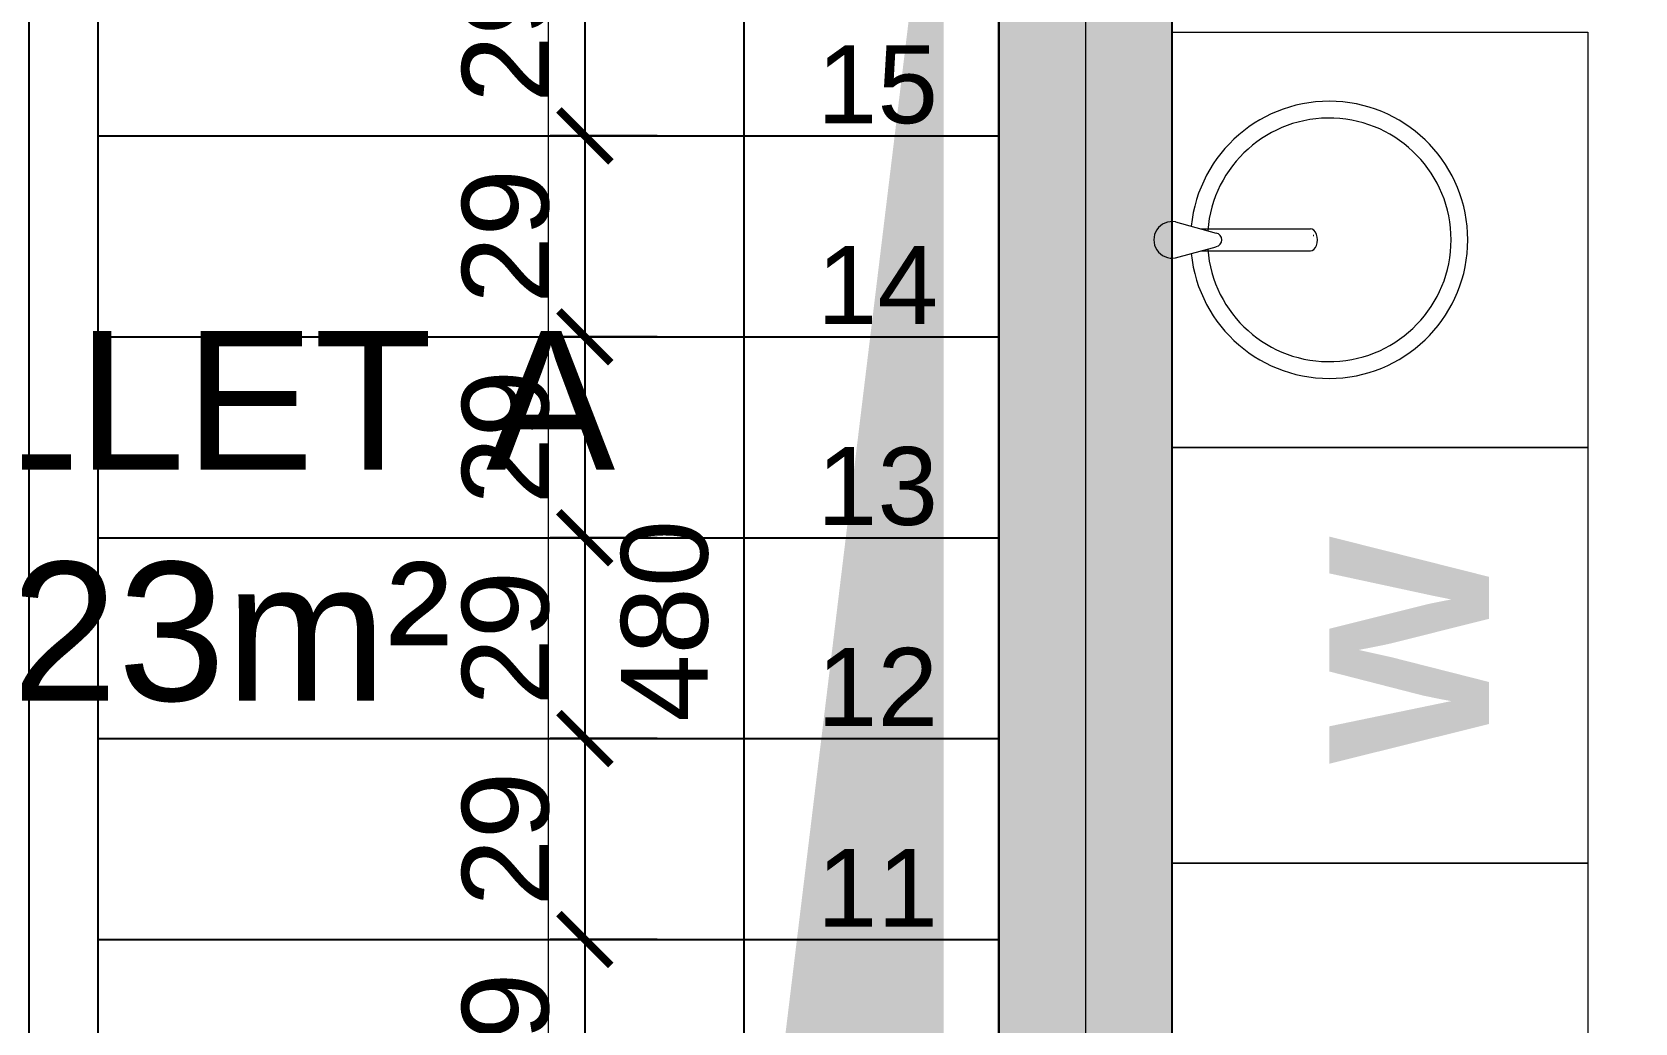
# Model space of a CAD drawing. Header units: centimetres. Extents: x 86156 to 91557, y -55119 to -48172.
# Drawn here: x 88044.2 to 88275.5, y -51830.4 to -51687.4 of the extents above; entities that cross this region are included whole.
import ezdxf

# ---------------------------------------------------------------- set-up
doc = ezdxf.new("R2010")
doc.units = ezdxf.units.CM
doc.header["$LTSCALE"] = 50
doc.header["$MEASUREMENT"] = 0
doc.linetypes.add('CONTINU', pattern=[0])
doc.layers.get('0').update_dxf_attribs({"color": 8})
for name, color, linetype, lineweight in [('ARCHITECTE', 252, 'Continuous', 13), ('BETON HACHURE', 253, 'Continuous', 13), ('CONSOLE ISOL.', 214, 'Continuous', 15), ('mobilimi', 8, 'Continuous', 9), ('WINDOWS', 21, 'Continuous', 5)]:
    doc.layers.add(name, color=color, linetype=linetype, lineweight=lineweight)
for name, color, linetype in [('BETON COUPE', 3, 'CONTINU'), ('BETON TRAME', 252, 'Continuous'), ('BETON VU', 2, 'Continuous'), ('BORD', 5, 'Continuous'), ('COTE 50ème', 1, 'Continuous'), ('OMBRE', 253, 'Continuous'), ('TEXTE', 7, 'Continuous')]:
    doc.layers.add(name, color=color, linetype=linetype)
doc.styles.add('RS_TEXT_1.50', font='arial.ttf', dxfattribs={"height": 12.5})
doc.styles.add('RS_TXT_50', font='arial.ttf', dxfattribs={"height": 12.5})
doc.dimstyles.new('RS_50CM_LINEAIRE', dxfattribs={"dimscale": 5, "dimtxt": 12.5, "dimasz": 1.5, "dimexe": 1, "dimexo": 2.5, "dimgap": 1, "dimtad": 1, "dimdec": 1, "dimrnd": 0.5, "dimdsep": 46, "dimtxsty": 'RS_TXT_50', "dimblk1": 'ARCHTICK', "dimblk2": 'ARCHTICK', "dimsah": 1, "dimcen": 2.5, "dimdle": 1, "dimclrt": 4, "dimadec": 0, "dimazin": 2, "dimtfac": 1, "dimtdec": 1, "dimtix": 1, "dimtmove": 2, "dimatfit": 3, "dimfxl": 1, "dimtolj": 1, "dimtzin": 0, "dimarcsym": 0})

# ---------------------------------------------------------------- blocks, each defined once
blk = doc.blocks.new('_ArchTick')
at = {"color": 0, "linetype": 'ByBlock', "const_width": 0.15}
blk.add_lwpolyline([(-0.5, -0.5), (0.5, 0.5)], dxfattribs=at)
blk = doc.blocks.new('*D1589')
at = {"layer": 'COTE 50ème', "color": 0, "lineweight": -2, "ltscale": 0.5, "transparency": 16777216}
for p, q in [((88146.94, -51527.37), (88146.94, -52017.37)), ((88171.25, -51532.37), (88141.94, -51532.37)), ((88151.25, -52012.37), (88141.94, -52012.37))]:
    blk.add_line(p, q, dxfattribs=at)
at = {"layer": 'Defpoints', "color": 0, "ltscale": 0.5, "transparency": 16777216}
for p in [(88183.75, -51532.37), (88146.94, -52012.37), (88163.75, -52012.37)]:
    blk.add_point(p, dxfattribs=at)
at = {"layer": 'COTE 50ème', "color": 0, "lineweight": -2, "ltscale": 0.5, "transparency": 16777216, "xscale": 7.5, "yscale": 7.5, "zscale": 7.5}
for p, rotation in [((88146.94, -51532.37), 90), ((88146.94, -52012.37), 270)]:
    blk.add_blockref('_ArchTick', p, dxfattribs=dict(at, rotation=rotation))
at = {"layer": 'COTE 50ème', "color": 4, "lineweight": 5, "ltscale": 0.5, "transparency": 16777216, "insert": (88135.56, -51772.37), "char_height": 12.5, "attachment_point": 5, "rotation": 90, "style": 'RS_TXT_50'}
blk.add_mtext('\\A1;480', dxfattribs=at)
blk = doc.blocks.new('*D1593')
at = {"layer": 'COTE 50ème', "color": 0, "lineweight": -2, "ltscale": 0.5, "transparency": 16777216}
for p, q in [((88123.99, -51668.37), (88123.99, -51707.37)), ((88134.44, -51673.37), (88118.99, -51673.37)), ((88134.44, -51702.37), (88118.99, -51702.37))]:
    blk.add_line(p, q, dxfattribs=at)
at = {"layer": 'Defpoints', "color": 0, "ltscale": 0.5, "transparency": 16777216}
for p in [(88146.94, -51673.37), (88123.99, -51702.37), (88146.94, -51702.37)]:
    blk.add_point(p, dxfattribs=at)
at = {"layer": 'COTE 50ème', "color": 0, "lineweight": -2, "ltscale": 0.5, "transparency": 16777216, "xscale": 7.5, "yscale": 7.5, "zscale": 7.5}
for p, rotation in [((88123.99, -51673.37), 90), ((88123.99, -51702.37), 270)]:
    blk.add_blockref('_ArchTick', p, dxfattribs=dict(at, rotation=rotation))
at = {"layer": 'COTE 50ème', "color": 4, "lineweight": 5, "ltscale": 0.5, "transparency": 16777216, "insert": (88112.6, -51687.87), "char_height": 12.5, "attachment_point": 5, "rotation": 90, "style": 'RS_TXT_50'}
blk.add_mtext('\\A1;29', dxfattribs=at)
blk = doc.blocks.new('*D1594')
at = {"layer": 'COTE 50ème', "color": 0, "lineweight": -2, "ltscale": 0.5, "transparency": 16777216}
for p, q in [((88123.99, -51697.37), (88123.99, -51736.37)), ((88134.44, -51702.37), (88118.99, -51702.37)), ((88134.44, -51731.37), (88118.99, -51731.37))]:
    blk.add_line(p, q, dxfattribs=at)
at = {"layer": 'Defpoints', "color": 0, "ltscale": 0.5, "transparency": 16777216}
for p in [(88146.94, -51702.37), (88123.99, -51731.37), (88146.94, -51731.37)]:
    blk.add_point(p, dxfattribs=at)
at = {"layer": 'COTE 50ème', "color": 0, "lineweight": -2, "ltscale": 0.5, "transparency": 16777216, "xscale": 7.5, "yscale": 7.5, "zscale": 7.5}
for p, rotation in [((88123.99, -51702.37), 90), ((88123.99, -51731.37), 270)]:
    blk.add_blockref('_ArchTick', p, dxfattribs=dict(at, rotation=rotation))
at = {"layer": 'COTE 50ème', "color": 4, "lineweight": 5, "ltscale": 0.5, "transparency": 16777216, "insert": (88112.6, -51716.87), "char_height": 12.5, "attachment_point": 5, "rotation": 90, "style": 'RS_TXT_50'}
blk.add_mtext('\\A1;29', dxfattribs=at)
blk = doc.blocks.new('*D1595')
at = {"layer": 'COTE 50ème', "color": 0, "lineweight": -2, "ltscale": 0.5, "transparency": 16777216}
for p, q in [((88123.99, -51726.37), (88123.99, -51765.37)), ((88134.44, -51731.37), (88118.99, -51731.37)), ((88134.44, -51760.37), (88118.99, -51760.37))]:
    blk.add_line(p, q, dxfattribs=at)
at = {"layer": 'Defpoints', "color": 0, "ltscale": 0.5, "transparency": 16777216}
for p in [(88146.94, -51731.37), (88123.99, -51760.37), (88146.94, -51760.37)]:
    blk.add_point(p, dxfattribs=at)
at = {"layer": 'COTE 50ème', "color": 0, "lineweight": -2, "ltscale": 0.5, "transparency": 16777216, "xscale": 7.5, "yscale": 7.5, "zscale": 7.5}
for p, rotation in [((88123.99, -51731.37), 90), ((88123.99, -51760.37), 270)]:
    blk.add_blockref('_ArchTick', p, dxfattribs=dict(at, rotation=rotation))
at = {"layer": 'COTE 50ème', "color": 4, "lineweight": 5, "ltscale": 0.5, "transparency": 16777216, "insert": (88112.6, -51745.87), "char_height": 12.5, "attachment_point": 5, "rotation": 90, "style": 'RS_TXT_50'}
blk.add_mtext('\\A1;29', dxfattribs=at)
blk = doc.blocks.new('*D1596')
at = {"layer": 'COTE 50ème', "color": 0, "lineweight": -2, "ltscale": 0.5, "transparency": 16777216}
for p, q in [((88123.99, -51755.37), (88123.99, -51794.37)), ((88134.44, -51760.37), (88118.99, -51760.37)), ((88134.44, -51789.37), (88118.99, -51789.37))]:
    blk.add_line(p, q, dxfattribs=at)
at = {"layer": 'Defpoints', "color": 0, "ltscale": 0.5, "transparency": 16777216}
for p in [(88146.94, -51760.37), (88123.99, -51789.37), (88146.94, -51789.37)]:
    blk.add_point(p, dxfattribs=at)
at = {"layer": 'COTE 50ème', "color": 0, "lineweight": -2, "ltscale": 0.5, "transparency": 16777216, "xscale": 7.5, "yscale": 7.5, "zscale": 7.5}
for p, rotation in [((88123.99, -51760.37), 90), ((88123.99, -51789.37), 270)]:
    blk.add_blockref('_ArchTick', p, dxfattribs=dict(at, rotation=rotation))
at = {"layer": 'COTE 50ème', "color": 4, "lineweight": 5, "ltscale": 0.5, "transparency": 16777216, "insert": (88112.6, -51774.87), "char_height": 12.5, "attachment_point": 5, "rotation": 90, "style": 'RS_TXT_50'}
blk.add_mtext('\\A1;29', dxfattribs=at)
blk = doc.blocks.new('*D1597')
at = {"layer": 'COTE 50ème', "color": 0, "lineweight": -2, "ltscale": 0.5, "transparency": 16777216}
for p, q in [((88123.99, -51784.37), (88123.99, -51823.37)), ((88134.44, -51789.37), (88118.99, -51789.37)), ((88134.44, -51818.37), (88118.99, -51818.37))]:
    blk.add_line(p, q, dxfattribs=at)
at = {"layer": 'Defpoints', "color": 0, "ltscale": 0.5, "transparency": 16777216}
for p in [(88146.94, -51789.37), (88123.99, -51818.37), (88146.94, -51818.37)]:
    blk.add_point(p, dxfattribs=at)
at = {"layer": 'COTE 50ème', "color": 0, "lineweight": -2, "ltscale": 0.5, "transparency": 16777216, "xscale": 7.5, "yscale": 7.5, "zscale": 7.5}
for p, rotation in [((88123.99, -51789.37), 90), ((88123.99, -51818.37), 270)]:
    blk.add_blockref('_ArchTick', p, dxfattribs=dict(at, rotation=rotation))
at = {"layer": 'COTE 50ème', "color": 4, "lineweight": 5, "ltscale": 0.5, "transparency": 16777216, "insert": (88112.6, -51803.87), "char_height": 12.5, "attachment_point": 5, "rotation": 90, "style": 'RS_TXT_50'}
blk.add_mtext('\\A1;29', dxfattribs=at)
blk = doc.blocks.new('*D1598')
at = {"layer": 'COTE 50ème', "color": 0, "lineweight": -2, "ltscale": 0.5, "transparency": 16777216}
for p, q in [((88123.99, -51813.37), (88123.99, -51852.37)), ((88134.44, -51818.37), (88118.99, -51818.37)), ((88134.44, -51847.37), (88118.99, -51847.37))]:
    blk.add_line(p, q, dxfattribs=at)
at = {"layer": 'Defpoints', "color": 0, "ltscale": 0.5, "transparency": 16777216}
for p in [(88146.94, -51818.37), (88123.99, -51847.37), (88146.94, -51847.37)]:
    blk.add_point(p, dxfattribs=at)
at = {"layer": 'COTE 50ème', "color": 0, "lineweight": -2, "ltscale": 0.5, "transparency": 16777216, "xscale": 7.5, "yscale": 7.5, "zscale": 7.5}
for p, rotation in [((88123.99, -51818.37), 90), ((88123.99, -51847.37), 270)]:
    blk.add_blockref('_ArchTick', p, dxfattribs=dict(at, rotation=rotation))
at = {"layer": 'COTE 50ème', "color": 4, "lineweight": 5, "ltscale": 0.5, "transparency": 16777216, "insert": (88112.6, -51832.87), "char_height": 12.5, "attachment_point": 5, "rotation": 90, "style": 'RS_TXT_50'}
blk.add_mtext('\\A1;29', dxfattribs=at)

msp = doc.modelspace()

# ---------------------------------------------------------------- hatches: boundary and pattern name
at = {"layer": 'BETON HACHURE', "ltscale": 0.5, "transparency": 33554559}
h = msp.add_hatch(color=256, dxfattribs=at)
h.dxf.hatch_style = 1
h.paths.add_polyline_path([(89857.95, -49968.55), (89601.54, -49712.14), (89017.58, -49863.16), (88999.75, -49863.16), (88314.75, -49713.17), (88293.27, -49713.16), (87031.8, -49846.89), (86857.57, -50021.45), (86757.23, -51272.48), (86839.4, -52045.38), (86669.47, -52571.17), (86746.67, -53900.72), (86983.5, -54130.12), (88279.55, -54131.55), (88279.55, -54261.56), (89504.55, -54261.56), (89504.55, -54401.56), (90492.95, -54401.56), (90492.95, -51921.06), (89857.95, -51772.6)])
h.paths.add_polyline_path([(89837.95, -51788.46), (90472.95, -51936.92), (90472.95, -54381.56), (89524.55, -54381.56), (89524.55, -54241.56), (88299.55, -54241.56), (88299.55, -54111.57), (86991.6, -54110.13), (86766.18, -53891.78), (86689.65, -52573.76), (86859.73, -52047.49), (86777.31, -51272.22), (86876.91, -50030.38), (87040.95, -49866.03), (88294.32, -49733.16), (88312.58, -49733.17), (88997.58, -49883.16), (89020.13, -49883.16), (89595.48, -49734.36), (89837.95, -49976.84)], flags=16)
at = {"layer": 'BETON TRAME', "transparency": 33554559}
h = msp.add_hatch(color=256, dxfattribs=at)
h.dxf.hatch_style = 1
h.paths.add_polyline_path([(87818.75, -51297.37), (87783.75, -51297.37), (87783.75, -50647.37), (87818.75, -50647.37), (87818.75, -50822.37), (88278.75, -50822.37), (88278.75, -50647.37), (88313.75, -50647.37), (88313.75, -51297.37), (88278.75, -51297.37), (88278.75, -50862.37), (88068.75, -50862.37), (88068.75, -51192.37), (88028.75, -51192.37), (88028.75, -50862.37), (87818.75, -50862.37)])
h.paths.add_polyline_path([(86948.75, -49972.37), (86948.75, -50022.37), (87083.75, -50022.37), (87083.75, -49972.37)])
h.paths.add_polyline_path([(87683.75, -49972.37), (87683.75, -50022.37), (87818.75, -50022.37), (87818.75, -49972.37)])
h.paths.add_polyline_path([(88278.75, -49972.37), (88278.75, -50022.37), (88413.75, -50022.37), (88413.75, -49972.37)])
h.paths.add_polyline_path([(89013.75, -49972.37), (89013.75, -50022.37), (89148.75, -50022.37), (89148.75, -49972.37)])
h.paths.add_polyline_path([(89013.75, -50647.37), (89013.75, -50697.37), (89148.75, -50697.37), (89148.75, -50647.37)])
h.paths.add_polyline_path([(86948.75, -50647.37), (86948.75, -50697.37), (87083.75, -50697.37), (87083.75, -50647.37)])
h.paths.add_polyline_path([(86948.75, -51247.37), (86948.75, -51297.37), (87083.75, -51297.37), (87083.75, -51247.37)])
h.paths.add_polyline_path([(89013.75, -51247.37), (89013.75, -51297.37), (89148.75, -51297.37), (89148.75, -51247.37)])
h.paths.add_polyline_path([(89013.75, -51987.37), (89013.75, -52037.37), (89148.75, -52037.37), (89148.75, -51987.37)])
h.paths.add_polyline_path([(87083.75, -52037.37), (87083.75, -51987.37), (86948.75, -51987.37), (86948.75, -52037.37)])
h.paths.add_polyline_path([(87778.75, -51987.37), (87778.75, -52037.37), (87888.75, -52037.37), (87888.75, -51987.37)])
h.paths.add_polyline_path([(88208.75, -51987.37), (88208.75, -52037.37), (88318.75, -52037.37), (88318.75, -51987.37)])
h.paths.add_polyline_path([(88183.75, -52037.37), (88208.75, -52037.37), (88208.75, -51532.37), (88183.75, -51532.37)])
h.paths.add_polyline_path([(87888.75, -52037.37), (87913.75, -52037.37), (87913.75, -51532.37), (87888.75, -51532.37)])
at = {"layer": 'WINDOWS'}
h = msp.add_hatch(color=140, dxfattribs=at)
h.dxf.hatch_style = 1
h.paths.add_polyline_path([(89018.83, -49872.96), (88998.69, -49872.96), (88313.69, -49722.97), (88293.78, -49722.96), (87036.29, -49856.27), (86867.05, -50025.82), (86767.07, -51272.35), (86849.36, -52046.42), (86679.36, -52572.44), (86756.23, -53896.34), (86987.47, -54120.32), (88289.35, -54121.76), (88289.35, -54251.76), (89514.35, -54251.76), (89514.35, -54391.76), (90483.15, -54391.76), (90483.15, -51928.83), (89848.15, -51780.37), (89848.15, -49972.61), (89598.57, -49723.03)])
h.paths.add_polyline_path([(89597.96, -49725.25), (89846.15, -49973.44), (89846.15, -51781.96), (90481.15, -51930.42), (90481.15, -54389.76), (89516.35, -54389.76), (89516.35, -54249.76), (88291.35, -54249.76), (88291.35, -54119.77), (86988.28, -54118.32), (86758.18, -53895.45), (86681.38, -52572.7), (86851.4, -52046.63), (86769.08, -51272.33), (86868.98, -50026.72), (87037.2, -49858.18), (88293.89, -49724.96), (88313.47, -49724.97), (88998.47, -49874.96), (89019.08, -49874.96)], flags=16)

# ---------------------------------------------------------------- linework, layer by layer
at = {"layer": 'ARCHITECTE'}
msp.add_lwpolyline([(87978.75, -51644.37), (87978.75, -51841.37, 1), (88118.75, -51841.37), (88118.75, -51644.37), (88183.75, -51659.16), (88053.75, -51659.16), (88118.75, -51644.37)], format="xyb", dxfattribs=at)
at = {"layer": 'BETON COUPE'}
msp.add_lwpolyline([(88183.75, -52037.37), (88208.75, -52037.37), (88208.75, -51532.37), (88183.75, -51532.37)], close=True, dxfattribs=at)
at = {"layer": 'BETON VU'}
msp.add_lwpolyline([(87913.75, -51644.37), (88043.75, -51644.37), (88043.75, -51857.37), (88053.75, -51857.37), (88053.75, -51644.37), (88183.75, -51644.37), (88183.75, -51987.37), (87913.75, -51987.37)], close=True, dxfattribs=at)
for points in [[(88053.75, -51702.37), (88183.75, -51702.37)], [(88053.75, -51731.37), (88183.75, -51731.37)], [(88053.75, -51760.37), (88183.75, -51760.37)], [(88053.75, -51789.37), (88183.75, -51789.37)], [(88053.75, -51818.37), (88183.75, -51818.37)]]:
    msp.add_lwpolyline(points, dxfattribs=at)
at = {"layer": 'BORD'}
msp.add_lwpolyline([(87913.75, -51987.37), (88183.75, -51987.37), (88183.75, -51673.37), (87913.75, -51673.37)], close=True, dxfattribs=at)
at = {"layer": 'CONSOLE ISOL.'}
for points in [[(88313.75, -50822.37), (87783.75, -50822.37), (87783.75, -51192.37), (87653.75, -51192.37), (87653.75, -51462.37), (87818.75, -51462.37), (87818.75, -51542.37), (87888.75, -51542.37), (87888.75, -52037.37), (88208.75, -52037.37), (88208.75, -51542.37), (88278.75, -51542.37), (88278.75, -51462.37), (88443.75, -51462.37), (88443.75, -51192.37), (88313.75, -51192.37)], [(88453.75, -51192.37), (88443.75, -51192.37), (88443.75, -51462.37), (88278.75, -51462.37), (88278.75, -51542.37), (88196.25, -51542.37), (88196.25, -52037.37), (89148.75, -52037.37), (89148.75, -51972.37), (89248.75, -51972.37), (89248.75, -51632.37), (89148.75, -51632.37), (89148.75, -50972.37), (88453.75, -50972.37)]]:
    msp.add_lwpolyline(points, close=True, dxfattribs=at)
at = {"layer": 'mobilimi', "ltscale": 5}
for p, q in [((88209.21, -51714.77), (88215.09, -51716.39)), ((88212.92, -51715.77), (88228.71, -51715.77)), ((88209.21, -51719.97), (88215.09, -51718.36)), ((88229.08, -51716.75), (88229.08, -51716.75)), ((88229.08, -51716.75), (88229.18, -51716.75)), ((88229.18, -51716.75), (88229.08, -51716.75)), ((88229.18, -51716.75), (88229.18, -51716.75)), ((88212.89, -51718.96), (88228.71, -51718.96))]:
    msp.add_line(p, q, dxfattribs=at)
for points in [[(88208.75, -51687.37), (88268.75, -51687.37), (88268.75, -51747.37), (88208.75, -51747.37)], [(88208.75, -51747.37), (88268.75, -51747.37), (88268.75, -51807.37), (88208.75, -51807.37)], [(88208.75, -51867.37), (88208.75, -51807.37), (88268.75, -51807.37), (88268.75, -51867.37)]]:
    msp.add_lwpolyline(points, close=True, dxfattribs=at)
for centre, radius, start, end in [((88231.41, -51717.37), 20, 185.6501, 174.3499), ((88231.41, -51717.37), 17.58, 184.3008, 175.6992), ((88208.75, -51717.37), 2.64, 79.9738, 280.0262), ((88214.91, -51717.37), 1, 280.3544, 79.6456)]:
    msp.add_arc(centre, radius, start, end, dxfattribs=at)
msp.add_ellipse((88228.71, -51717.37), major_axis=(0, -1.59), ratio=0.623935, start_param=0, end_param=3.141593, dxfattribs=at)
at = {"layer": 'OMBRE'}
msp.add_solid([(88175.75, -51644.37), (88175.75, -51979.37), (88139.44, -51943.06)], dxfattribs=at)

# ---------------------------------------------------------------- texts
at = {"layer": 'mobilimi', "ltscale": 5, "insert": (88224.45, -51760.28), "char_height": 30, "attachment_point": 3, "rotation": 90, "style": 'RS_TEXT_1.50'}
msp.add_mtext_dynamic_manual_height_columns('{\\fArial|b1|i0|c0|p34;w}', width=38.2867, gutter_width=62.5, heights=[0], dxfattribs=at)
at = {"layer": 'TEXTE', "style": 'RS_TEXT_1.50'}
for s, insert, char_height, width, attachment_point in [('15', (88174.96, -51689.28), 11.25, 4.092726157978177e-13, 3), ('15', (88174.96, -51689.28), 11.25, 4.092726157978177e-13, 3), ('14', (88174.96, -51718.28), 11.25, 4.092726157978177e-13, 3), ('14', (88174.96, -51718.28), 11.25, 4.092726157978177e-13, 3), ('SHKALLET A\\PS=9.23m²', (88043.76, -51757.36), 20, 187.8585, 5), ('13', (88174.96, -51747.28), 11.25, 4.092726157978177e-13, 3), ('13', (88174.96, -51747.28), 11.25, 4.092726157978177e-13, 3), ('12', (88174.96, -51776.28), 11.25, 4.092726157978177e-13, 3), ('12', (88174.96, -51776.28), 11.25, 4.092726157978177e-13, 3), ('11', (88174.96, -51805.28), 11.25, 4.092726157978177e-13, 3), ('11', (88174.96, -51805.28), 11.25, 4.092726157978177e-13, 3)]:
    msp.add_mtext(s, dxfattribs=dict(at, insert=insert, char_height=char_height, width=width, attachment_point=attachment_point))

# ---------------------------------------------------------------- dimensions: what is measured, and where the dimension line sits
at = {"layer": 'COTE 50ème', "lineweight": 5, "ltscale": 0.5}
for base, p1, p2, picture, middle in [((88146.94, -52012.37), (88183.75, -51532.37), (88163.75, -52012.37), '*D1589', (88135.56, -51772.37)), ((88123.99, -51702.37), (88146.94, -51673.37), (88146.94, -51702.37), '*D1593', (88112.6, -51687.87)), ((88123.99, -51731.37), (88146.94, -51702.37), (88146.94, -51731.37), '*D1594', (88112.6, -51716.87)), ((88123.99, -51760.37), (88146.94, -51731.37), (88146.94, -51760.37), '*D1595', (88112.6, -51745.87)), ((88123.99, -51789.37), (88146.94, -51760.37), (88146.94, -51789.37), '*D1596', (88112.6, -51774.87)), ((88123.99, -51818.37), (88146.94, -51789.37), (88146.94, -51818.37), '*D1597', (88112.6, -51803.87)), ((88123.99, -51847.37), (88146.94, -51818.37), (88146.94, -51847.37), '*D1598', (88112.6, -51832.87))]:
    dim = msp.add_linear_dim(base=base, p1=p1, p2=p2, angle=270, dimstyle='RS_50CM_LINEAIRE', dxfattribs=at)
    dim.commit()
    dim.dimension.update_dxf_attribs({"geometry": picture, "text_midpoint": middle})

doc.saveas('drawing.dxf')
